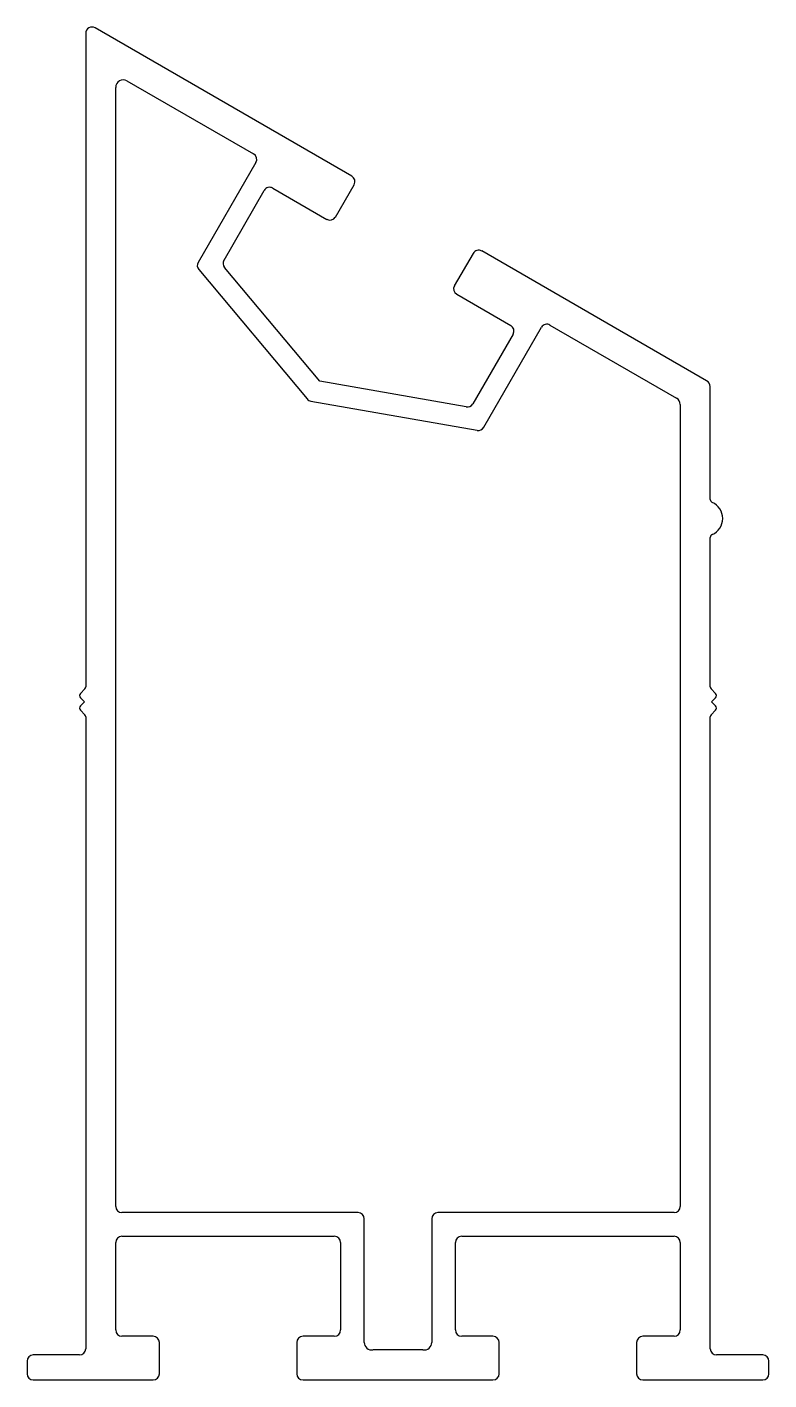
# Model space of a CAD drawing. Extents: x 1682 to 1742, y 2055 to 2164.
import ezdxf

# ---------------------------------------------------------------- set-up
doc = ezdxf.new("R2010")
doc.units = 0
doc.layers.get('0').update_dxf_attribs({"linetype": 'CONTINUOUS'})

msp = doc.modelspace()

# ---------------------------------------------------------------- linework, layer by layer
for p, q in [((1708.25, 2151.59), (1687.7, 2163.45)), ((1686.95, 2163.02), (1686.95, 2110.7)), ((1690.25, 2159.21), (1700.39, 2153.36)), ((1689.35, 2069.09), (1689.35, 2158.69)), ((1700.57, 2152.68), (1695.95, 2144.67)), ((1698.02, 2144.85), (1701.24, 2150.44)), ((1701.92, 2150.62), (1706.25, 2148.12)), ((1706.94, 2148.31), (1708.44, 2150.9)), ((1717.96, 2145.4), (1716.46, 2142.81)), ((1736.66, 2135.19), (1718.65, 2145.59)), ((1696, 2144.1), (1704.68, 2133.74)), ((1705.7, 2135.16), (1698.07, 2144.28)), ((1716.65, 2142.12), (1720.98, 2139.62)), ((1724.12, 2139.66), (1734.25, 2133.81)), ((1721.16, 2138.94), (1717.93, 2133.35)), ((1718.81, 2131.47), (1723.43, 2139.48)), ((1717.42, 2133.11), (1705.7, 2135.16)), ((1736.95, 2125.69), (1736.95, 2134.73)), ((1704.98, 2133.57), (1718.29, 2131.23)), ((1734.55, 2133.29), (1734.55, 2069.09)), ((1736.95, 2110.7), (1736.95, 2122.66)), ((1686.88, 2110.52), (1686.52, 2110.16)), ((1737.02, 2110.52), (1737.38, 2110.16)), ((1686.52, 2109.81), (1686.85, 2109.49)), ((1686.85, 2109.49), (1686.52, 2109.16)), ((1737.38, 2109.81), (1737.05, 2109.49)), ((1737.05, 2109.49), (1737.38, 2109.16)), ((1686.52, 2108.81), (1686.88, 2108.46)), ((1686.95, 2108.28), (1686.95, 2057.69)), ((1736.95, 2057.69), (1736.95, 2108.28)), ((1737.38, 2108.81), (1737.02, 2108.46)), ((1708.75, 2068.59), (1689.85, 2068.59)), ((1709.25, 2058.19), (1709.25, 2068.09)), ((1714.65, 2068.09), (1714.65, 2058.19)), ((1734.05, 2068.59), (1715.15, 2068.59)), ((1689.35, 2059.19), (1689.35, 2066.19)), ((1689.85, 2066.69), (1706.85, 2066.69)), ((1707.35, 2066.19), (1707.35, 2059.19)), ((1716.55, 2059.19), (1716.55, 2066.19)), ((1717.05, 2066.69), (1734.05, 2066.69)), ((1734.55, 2066.19), (1734.55, 2059.19)), ((1692.35, 2058.69), (1689.85, 2058.69)), ((1706.85, 2058.69), (1704.35, 2058.69)), ((1719.55, 2058.69), (1717.05, 2058.69)), ((1734.05, 2058.69), (1731.55, 2058.69)), ((1692.85, 2055.69), (1692.85, 2058.19)), ((1703.85, 2058.19), (1703.85, 2055.69)), ((1713.95, 2057.6), (1709.95, 2057.6)), ((1720.05, 2055.69), (1720.05, 2058.19)), ((1731.05, 2058.19), (1731.05, 2055.69)), ((1682.25, 2056.69), (1682.25, 2055.69)), ((1686.45, 2057.19), (1682.75, 2057.19)), ((1741.15, 2057.19), (1737.45, 2057.19)), ((1741.65, 2055.69), (1741.65, 2056.69)), ((1682.75, 2055.19), (1692.35, 2055.19)), ((1704.35, 2055.19), (1719.55, 2055.19)), ((1731.55, 2055.19), (1741.15, 2055.19))]:
    msp.add_line(p, q)
for centre, radius, start, end in [((1687.45, 2163.02), 0.5, 60, 180), ((1689.95, 2158.69), 0.6, 60, 180), ((1700.14, 2152.93), 0.5, 330, 60), ((1708, 2151.15), 0.5, 330, 60), ((1701.67, 2150.19), 0.5, 60, 150), ((1706.5, 2148.56), 0.5, 240, 330), ((1718.4, 2145.15), 0.5, 60, 150), ((1696.38, 2144.42), 0.5, 150, 219.9369), ((1698.45, 2144.6), 0.5, 150, 219.9369), ((1716.9, 2142.56), 0.5, 150, 240), ((1720.73, 2139.19), 0.5, 330, 60), ((1723.87, 2139.23), 0.5, 60, 150), ((1736.45, 2134.73), 0.5, 0, 65), ((1705.06, 2134.06), 0.5, 219.9369, 260.0631), ((1717.5, 2133.6), 0.5, 260.0631, 330), ((1733.95, 2133.29), 0.6, 0, 60), ((1718.38, 2131.72), 0.5, 260.0631, 330), ((1737.2, 2125.69), 0.25, 180, 246.8187), ((1736.55, 2124.17), 1.4, 293.1813, 66.8187), ((1737.2, 2122.66), 0.25, 113.1813, 180), ((1686.7, 2110.7), 0.25, 315, 0), ((1737.2, 2110.7), 0.25, 180, 225), ((1686.7, 2109.99), 0.25, 135, 225), ((1737.2, 2109.99), 0.25, 315, 45), ((1686.7, 2108.99), 0.25, 135, 225), ((1686.7, 2108.28), 0.25, 0, 45), ((1737.2, 2108.28), 0.25, 135, 180), ((1737.2, 2108.99), 0.25, 315, 45), ((1689.85, 2069.09), 0.5, 180, 270), ((1708.75, 2068.09), 0.5, 0, 90), ((1715.15, 2068.09), 0.5, 90, 180), ((1734.05, 2069.09), 0.5, 270, 360), ((1689.85, 2066.19), 0.5, 90, 180), ((1706.85, 2066.19), 0.5, 0, 90), ((1717.05, 2066.19), 0.5, 90, 180), ((1734.05, 2066.19), 0.5, 0, 90), ((1689.85, 2059.19), 0.5, 180, 270), ((1692.35, 2058.19), 0.5, 0, 90), ((1704.35, 2058.19), 0.5, 90, 180), ((1706.85, 2059.19), 0.5, 270, 360), ((1717.05, 2059.19), 0.5, 180, 270), ((1719.55, 2058.19), 0.5, 0, 90), ((1731.55, 2058.19), 0.5, 90, 180), ((1734.05, 2059.19), 0.5, 270, 360), ((1686.45, 2057.69), 0.5, 270, 0), ((1709.85, 2058.19), 0.6, 180, 279.4623), ((1714.05, 2058.19), 0.6, 260.5377, 0), ((1737.45, 2057.69), 0.5, 180, 270), ((1682.75, 2056.69), 0.5, 90, 180), ((1741.15, 2056.69), 0.5, 0, 90), ((1682.75, 2055.69), 0.5, 180, 270), ((1692.35, 2055.69), 0.5, 270, 360), ((1704.35, 2055.69), 0.5, 180, 270), ((1719.55, 2055.69), 0.5, 270, 360), ((1731.55, 2055.69), 0.5, 180, 270), ((1741.15, 2055.69), 0.5, 270, 0)]:
    msp.add_arc(centre, radius, start, end)

doc.saveas('drawing.dxf')
